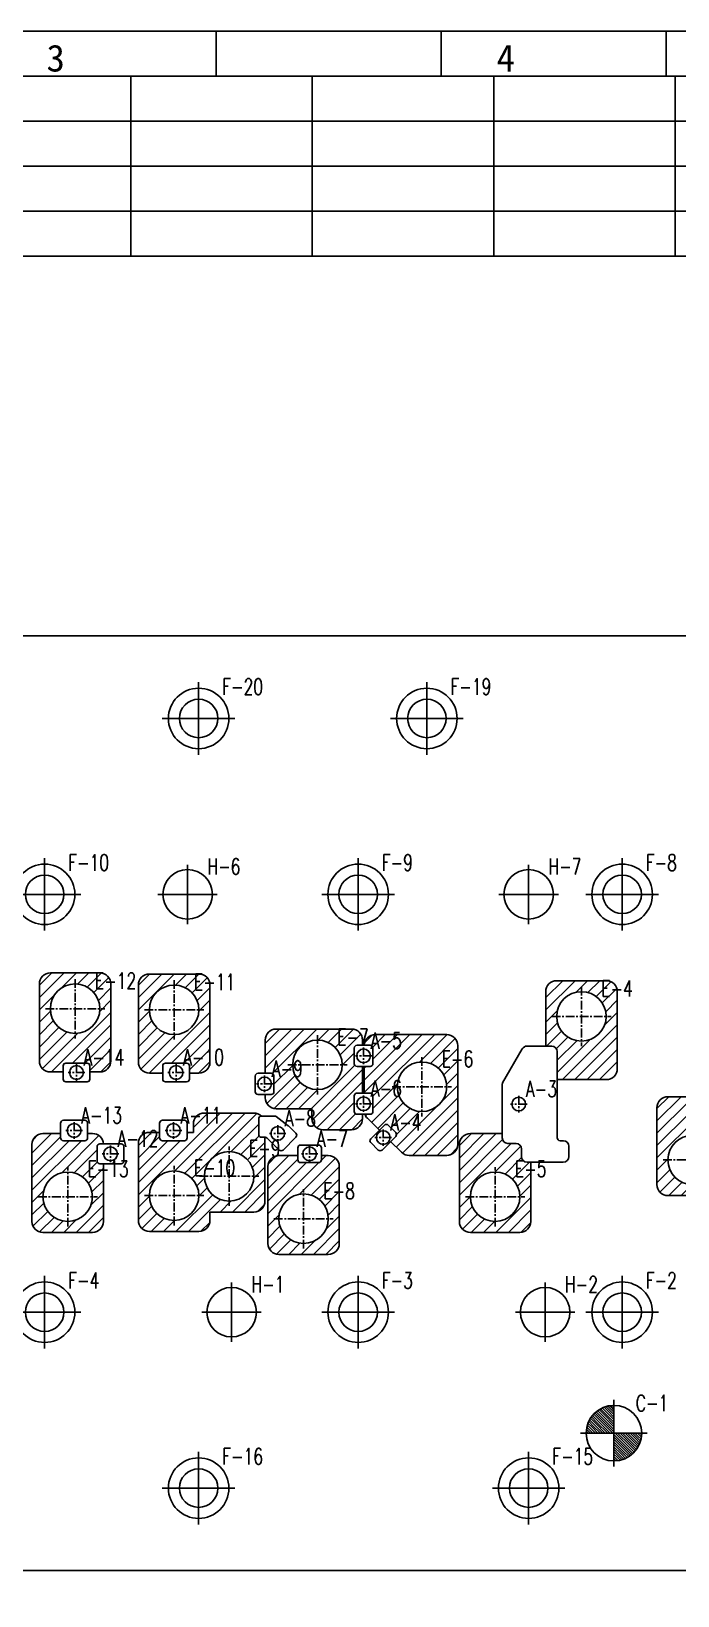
# Model space of a CAD drawing. Header units: millimetres. Extents: x -2852 to 5627, y -2271 to 1849.
# Drawn here: x 4550.4 to 4667.9, y 514.7 to 799.2 of the extents above; entities that cross this region are included whole.
import ezdxf
from ezdxf.enums import TextEntityAlignment as Align

# ---------------------------------------------------------------- set-up
doc = ezdxf.new("R2010")
doc.units = ezdxf.units.MM
doc.header["$PDSIZE"] = 3
doc.linetypes.add('CENTER', pattern=[50.8, 31.75, -6.35, 6.35, -6.35])
doc.linetypes.add('CENTER2', pattern=[1.125, 0.75, -0.125, 0.125, -0.125])
for name, color, linetype in [('1', 7, 'Continuous'), ('41', 1, 'Continuous'), ('51', 1, 'CENTER2'), ('S02', 17, 'Continuous')]:
    doc.layers.add(name, color=color, linetype=linetype)
doc.styles.add('jet01', font='simplex.shx', dxfattribs={"width": 0.7, "bigfont": 'hztxt.shx'})
doc.styles.add('jet02', font='simplex.shx', dxfattribs={"width": 0.7})
doc.styles.get("Standard").update_dxf_attribs({"font": '仿宋_GB2312_0.ttf', "width": 0.7})
doc.styles.add('tk 2', font='仿宋_GB2312_0.ttf', dxfattribs={"width": 0.65})
doc.dimstyles.new('jet02', dxfattribs={"dimtxt": 3.5, "dimasz": 2.1, "dimexe": 1, "dimexo": 0, "dimgap": 0.5, "dimtad": 0, "dimtoh": 1, "dimdec": 3, "dimzin": 9, "dimdsep": 46, "dimtxsty": 'jet02', "dimcen": 0, "dimclrt": 256, "dimazin": 2, "dimtfac": 1, "dimtdec": 3, "dimtofl": 0, "dimtmove": 0, "dimatfit": 1, "dimfxl": 0, "dimarcsym": 0})
pattern_1 = [(45, (-3664.3882, 2826.5517), (-1.12253202, 1.12253202), [])]

# ---------------------------------------------------------------- blocks, each defined once
blk = doc.blocks.new('A3-N')
at = {"layer": '1', "color": 1}
for p, q in [((0, 296.73), (420, 296.73)), ((158.18, 291.27), (158.18, 296.73)), ((185.45, 291.27), (185.45, 296.73)), ((212.73, 291.27), (212.73, 296.73))]:
    blk.add_line(p, q, dxfattribs=at)
at = {"layer": '1'}
blk.add_lwpolyline([(221.45, 5.45), (414.55, 5.45), (414.55, 291.27), (5.45, 291.27), (5.45, 5.45), (414.55, 5.45)], dxfattribs=at)
at = {"layer": '41'}
for p, q in [((147.82, 291.27), (147.82, 269.45)), ((169.82, 291.27), (169.82, 269.45)), ((191.82, 291.27), (191.82, 269.45)), ((213.82, 291.27), (213.82, 269.45)), ((367.82, 285.82), (5.45, 285.82)), ((367.82, 280.36), (5.45, 280.36)), ((367.82, 274.91), (5.45, 274.91)), ((414.55, 269.45), (5.45, 269.45))]:
    blk.add_line(p, q, dxfattribs=at)
at = {"layer": '1', "color": 1}
for s, p in [('3', (138.73, 295.11)), ('4', (193.27, 295.11))]:
    blk.add_text(s, height=3.27, dxfattribs=at).set_placement(p, align=Align.TOP_CENTER)
at = {"layer": '1', "style": 'tk 2', "width": 0.7}
for tag, p in [('PATR-NO1', (309.84, 32.96)), ('TITLE', (365.74, 30.9)), ('PATR-NO2', (309.84, 27.81)), ('DWG-NO:', (366.54, 18.14))]:
    blk.add_attdef(tag, p, '', height=3.27, dxfattribs=at)
at = {"layer": '1', "color": 1, "style": 'tk 2', "width": 0.7}
for tag, p in [('DRAW', (314.55, 7.27)), ('DATE', (334.72, 7.32))]:
    blk.add_attdef(tag, p, '', height=3.49, dxfattribs=at)
at = {"layer": '1', "style": 'tk 2', "width": 0.7}
for tag, p in [('SCALE', (376.55, 8.73)), ('SHEET', (386.6, 8.72)), ('REV', (397.38, 8.73))]:
    blk.add_attdef(tag, text='', height=2.18, dxfattribs=at).set_placement(p, align=Align.MIDDLE_LEFT)
blk = doc.blocks.new('S02-PIN10')
at = {"layer": 'S02', "color": 6, "linetype": 'CENTER'}
for p, q in [((0, 6.06), (0, -6.06)), ((6.06, 0), (-6.06, 0))]:
    blk.add_line(p, q, dxfattribs=at)
at = {"layer": 'S02', "linetype": 'Continuous'}
blk.add_circle((0, 0), 5.05, dxfattribs=at)
blk = doc.blocks.new('S02-CLAMP1')
at = {"layer": 'S02', "color": 6, "linetype": 'CENTER', "ltscale": 0.05}
for p, q in [((0, 5.4), (0, -5.4)), ((5.4, 0), (-5.4, 0))]:
    blk.add_line(p, q, dxfattribs=at)
at = {"layer": 'S02', "linetype": 'Continuous', "ltscale": 0.05}
blk.add_circle((0, 0), 4.5, dxfattribs=at)
blk = doc.blocks.new('S02-DISK30')
at = {"layer": 'S02', "color": 6, "linetype": 'CENTER'}
for p, q in [((0, 5.4), (0, -5.4)), ((5.4, 0), (-5.4, 0))]:
    blk.add_line(p, q, dxfattribs=at)
at = {"layer": 'S02', "linetype": 'Continuous'}
blk.add_circle((0, 0), 4.5, dxfattribs=at)
blk = doc.blocks.new('S02-M6')
at = {"layer": 'S02', "color": 6, "linetype": 'CENTER'}
for p, q in [((0, 6.6), (0, -6.6)), ((6.6, 0), (-6.6, 0))]:
    blk.add_line(p, q, dxfattribs=at)
at = {"layer": 'S02', "linetype": 'Continuous'}
for radius in [5.5, 3.5]:
    blk.add_circle((0, 0), radius, dxfattribs=at)
blk = doc.blocks.new('WCS')
at = {"layer": '1', "color": 6, "linetype": 'CENTER', "ltscale": 0.05}
for p, q in [((1.5, 0), (-1.5, 0)), ((0, 1.5), (0, -1.5))]:
    blk.add_line(p, q, dxfattribs=at)
at = {"layer": '1', "linetype": 'Continuous', "ltscale": 0.05}
blk.add_circle((0, 0), 1.25, dxfattribs=at)
blk = doc.blocks.new('*D4705')
at = {"layer": '41', "ltscale": 0.05}
blk.add_line((1936.95, 3918.26), (1936.95, 3934.64), dxfattribs=at)
at = {"layer": 'Defpoints', "color": 0, "ltscale": 0.05}
for p in [(1936.95, 3934.64), (1633.95, 3920.26), (1936.95, 3918.26)]:
    blk.add_point(p, dxfattribs=at)
at = {"layer": '41', "ltscale": 0.05, "insert": (1936.95, 3941.12), "char_height": 4.2, "attachment_point": 5, "rotation": 90, "style": 'jet02'}
blk.add_mtext('303.0', dxfattribs=at)

msp = doc.modelspace()

# ---------------------------------------------------------------- hatches: boundary and pattern name
at = {"layer": '41', "ltscale": 0.05}
h = msp.add_hatch(dxfattribs=at)
h.set_pattern_fill('ANSI31', color=256, scale=0.5, style=0)
h.set_pattern_definition(pattern_1)
h.paths.add_polyline_path([(4461.809, 611.37, -0.32127527), (4460.754, 612.8425, -0.32127527), (4461.809, 614.3149), (4461.809, 617.3425, 0.41421356), (4459.809, 619.3425), (4445.809, 619.3425, 0.41421356), (4443.809, 617.3425), (4443.809, 608.3425, 0.41421356), (4445.809, 606.3425), (4459.809, 606.3425, 0.41421356), (4461.809, 608.3425)])
h.paths.add_polyline_path([(4454.809, 612.8425, -1), (4445.809, 612.8425, -1)], flags=16)
h.paths.add_polyline_path([(4488.759, 616.7425, 0.41421356), (4486.759, 618.7425), (4477.759, 618.7425, 0.41421356), (4475.759, 616.7425), (4475.759, 602.9425), (4476.209, 602.9425, -0.41421356), (4477.009, 602.1425), (4477.009, 600.8884, 0.09639612), (4477.759, 600.7425), (4486.759, 600.7425, 0.41421356), (4488.759, 602.7425)])
h.paths.add_polyline_path([(4477.759, 612.2425, -1), (4486.759, 612.2425, -1)], flags=16)
h.paths.add_polyline_path([(4451.809, 591.0425), (4451.809, 592.0425), (4451.309, 592.0425, -0.41421356), (4450.509, 592.8425), (4450.509, 597.8425, -0.41421356), (4451.309, 598.6425), (4451.809, 598.6425), (4451.809, 600.0425, 0.41421356), (4449.809, 602.0425), (4435.809, 602.0425, 0.41421356), (4433.809, 600.0425), (4433.809, 591.0425, 0.41421356), (4435.809, 589.0425), (4449.809, 589.0425, 0.41421356)])
h.paths.add_polyline_path([(4435.809, 595.5425, -1), (4444.809, 595.5425, -1)], flags=16)
h.paths.add_polyline_path([(4476.959, 591.3425, 0.41421356), (4474.959, 593.3425), (4465.959, 593.3425, 0.1927059), (4464.579, 592.7901), (4464.579, 591.5425, -0.34920154), (4463.959, 590.763), (4463.959, 577.3425, 0.41421356), (4465.959, 575.3425), (4474.959, 575.3425, 0.41421356), (4476.959, 577.3425)])
h.paths.add_polyline_path([(4474.959, 581.8425, -1), (4465.959, 581.8425, -1)], flags=16)
h.paths.add_polyline_path([(4512.589, 597.2125, 0.41421356), (4510.589, 599.2125), (4509.589, 599.2125), (4509.589, 597.7125, -0.41421356), (4509.089, 597.2125), (4503.089, 597.2125, -0.41421356), (4502.589, 597.7125), (4502.589, 599.2125), (4501.589, 599.2125, 0.41421356), (4499.589, 597.2125), (4499.589, 583.2125, 0.41421356), (4501.589, 581.2125), (4510.589, 581.2125, 0.41421356), (4512.589, 583.2125)])
h.paths.add_polyline_path([(4510.589, 587.7125, -1), (4501.589, 587.7125, -1)], flags=16)
h.paths.add_polyline_path([(4527.859, 628.4425, 0.41421356), (4525.859, 630.4425), (4516.859, 630.4425, 0.41421356), (4514.859, 628.4425), (4514.859, 614.4425, 0.41421356), (4516.859, 612.4425), (4519.309, 612.4425), (4519.309, 613.1425, -0.41421356), (4519.809, 613.6425), (4523.359, 613.6425, -0.41421356), (4523.859, 613.1425), (4523.859, 612.4425), (4525.859, 612.4425, 0.41421356), (4527.859, 614.4425)])
h.paths.add_polyline_path([(4516.859, 623.9425, -1), (4525.859, 623.9425, -1)], flags=16)
h.paths.add_polyline_path([(4527.859, 601.2425, 0.41421356), (4525.859, 603.2425), (4523.859, 603.2425), (4523.859, 602.3425, -0.41421356), (4523.359, 601.8425), (4519.809, 601.8425, -0.41421356), (4519.309, 602.3425), (4519.309, 603.2425), (4516.859, 603.2425, 0.08294235), (4516.209, 603.1339), (4516.209, 591.7425), (4516.859, 591.7425, -1), (4525.859, 591.7425, -1), (4516.859, 591.7425), (4516.209, 591.7425), (4516.209, 585.351, 0.08294235), (4516.859, 585.2425), (4525.859, 585.2425, 0.41421356), (4527.859, 587.2425)])
h.paths.add_polyline_path([(4545.859, 600.7425, 0.41421356), (4543.859, 602.7425), (4541.909, 602.7425), (4541.909, 602.3425, -0.41421356), (4541.409, 601.8425), (4537.709, 601.8425, -0.41421356), (4537.209, 602.3425), (4537.209, 602.7425), (4534.859, 602.7425, 0.41421356), (4532.859, 600.7425), (4532.859, 586.7425, 0.41421356), (4534.859, 584.7425), (4543.859, 584.7425, 0.41421356), (4545.859, 586.7425)])
h.paths.add_polyline_path([(4543.859, 591.2425, -1), (4534.859, 591.2425, -1)], flags=16)
h.paths.add_polyline_path([(4545.859, 628.4425, 0.41421356), (4543.859, 630.4425), (4534.859, 630.4425, 0.41421356), (4532.859, 628.4425), (4532.859, 614.4425, 0.41421356), (4534.859, 612.4425), (4537.209, 612.4425), (4537.209, 613.1425, -0.41421356), (4537.709, 613.6425), (4541.409, 613.6425, -0.41421356), (4541.909, 613.1425), (4541.909, 612.4425), (4543.859, 612.4425, 0.41421356), (4545.859, 614.4425)])
h.paths.add_polyline_path([(4534.859, 623.9425, -1), (4543.859, 623.9425, -1)], flags=16)
h.paths.add_polyline_path([(4564.859, 625.9425, 0.41421356), (4562.859, 627.9425), (4553.859, 627.9425, 0.41421356), (4551.859, 625.9425), (4551.859, 611.9425, 0.41421356), (4553.859, 609.9425), (4556.1781, 609.9425), (4556.1781, 611.0425, -0.41421356), (4556.6781, 611.5425), (4560.5281, 611.5425, -0.41421356), (4561.0281, 611.0425), (4561.0281, 609.9425), (4562.859, 609.9425, 0.41421356), (4564.859, 611.9425)])
h.paths.add_polyline_path([(4553.859, 621.4425, -1), (4562.859, 621.4425, -1)], flags=16)
h.paths.add_polyline_path([(4562.337, 596.3425, -0.41421356), (4562.837, 596.8425), (4563.5065, 596.8425, 0.39963753), (4561.509, 598.7425), (4560.6281, 598.7425), (4560.6281, 597.9425, -0.41421356), (4560.1281, 597.4425), (4556.2281, 597.4425, -0.41421356), (4555.7281, 597.9425), (4555.7281, 598.7425), (4552.509, 598.7425, 0.41421356), (4550.509, 596.7425), (4550.509, 582.7425, 0.41421356), (4552.509, 580.7425), (4561.509, 580.7425, 0.41421356), (4563.509, 582.7425), (4563.509, 593.2425), (4562.837, 593.2425, -0.41421356), (4562.337, 593.7425)])
h.paths.add_polyline_path([(4561.509, 587.2425, -1), (4552.509, 587.2425, -1)], flags=16)
h.paths.add_polyline_path([(4582.859, 625.7425, 0.41421356), (4580.859, 627.7425), (4571.859, 627.7425, 0.41421356), (4569.859, 625.7425), (4569.859, 611.7425, 0.41421356), (4571.859, 609.7425), (4574.2781, 609.7425), (4574.2781, 611.0425, -0.41421356), (4574.7781, 611.5425), (4578.6281, 611.5425, -0.41421356), (4579.1281, 611.0425), (4579.1281, 609.7425), (4580.859, 609.7425, 0.41421356), (4582.859, 611.7425)])
h.paths.add_polyline_path([(4571.859, 621.2425, -1), (4580.859, 621.2425, -1)], flags=16)
h.paths.add_polyline_path([(4606.3879, 592.7425, 0.41421356), (4604.3879, 594.7425), (4603.137, 594.7425), (4603.137, 593.9425, -0.41421356), (4602.637, 593.4425), (4599.337, 593.4425, -0.41421356), (4598.837, 593.9425), (4598.837, 594.7425), (4595.3879, 594.7425, 0.41421356), (4593.3879, 592.7425), (4593.3879, 578.7425, 0.41421356), (4595.3879, 576.7425), (4604.3879, 576.7425, 0.41421356), (4606.3879, 578.7425)])
h.paths.add_polyline_path([(4604.3879, 583.2425, -1), (4595.3879, 583.2425, -1)], flags=16)
h.paths.add_polyline_path([(4639.509, 594.5425), (4639.509, 595.9425, 0.41421356), (4638.509, 596.9425), (4637.009, 596.9425, -0.41421356), (4636.009, 597.9425), (4636.009, 598.7425), (4630.209, 598.7425, 0.41421356), (4628.209, 596.7425), (4628.209, 582.7425, 0.41421356), (4630.209, 580.7425), (4639.209, 580.7425, 0.41421356), (4641.209, 582.7425), (4641.209, 593.5425), (4640.509, 593.5425, -0.41421356)])
h.paths.add_polyline_path([(4639.209, 587.2425, -1), (4630.209, 587.2425, -1)], flags=16)
h.paths.add_polyline_path([(4656.909, 624.5425, 0.41421356), (4654.909, 626.5425), (4645.909, 626.5425, 0.41421356), (4643.909, 624.5425), (4643.909, 614.6425), (4645.009, 614.6425, -0.41421356), (4646.009, 613.6425), (4646.009, 608.5425), (4654.909, 608.5425, 0.41421356), (4656.909, 610.5425)])
h.paths.add_polyline_path([(4645.909, 620.0425, -1), (4654.909, 620.0425, -1)], flags=16)
h.paths.add_polyline_path([(4677.134, 603.4425, 0.41421356), (4675.134, 605.4425), (4673.859, 605.4425), (4673.859, 603.4749, -0.60739295), (4672.959, 601.7425), (4671.309, 601.7425, -0.41421356), (4669.809, 603.2425), (4669.809, 605.4425), (4666.134, 605.4425, 0.41421356), (4664.134, 603.4425), (4664.134, 589.4425, 0.41421356), (4666.134, 587.4425), (4675.134, 587.4425, 0.41421356), (4677.134, 589.4425)])
h.paths.add_polyline_path([(4675.134, 593.9425, -1), (4666.134, 593.9425, -1)], flags=16)
h.paths.add_polyline_path([(4702.809, 601.1425, 0.41421356), (4700.809, 603.1425), (4686.809, 603.1425, 0.41421356), (4684.809, 601.1425), (4684.809, 598.1554), (4685.3233, 597.7952, -0.41421356), (4685.618, 596.124), (4684.809, 594.9686), (4684.809, 592.1425, 0.41421356), (4686.809, 590.1425), (4700.809, 590.1425, 0.41421356), (4702.809, 592.1425)])
h.paths.add_polyline_path([(4691.809, 596.6425, -1), (4700.809, 596.6425, -1)], flags=16)
h.paths.add_polyline_path([(4696.509, 619.8825, 0.41421356), (4694.509, 621.8825), (4680.509, 621.8825, 0.41421356), (4678.509, 619.8825), (4678.509, 617.7425), (4681.109, 617.7425, -0.41421356), (4682.209, 616.6425), (4682.209, 614.1225, -0.41421356), (4681.109, 613.0225), (4678.509, 613.0225), (4678.509, 610.8825, 0.41421356), (4680.509, 608.8825), (4694.509, 608.8825, 0.41421356), (4696.509, 610.8825)])
h.paths.add_polyline_path([(4694.509, 615.3825, -1), (4685.509, 615.3825, -1)], flags=16)
h.paths.add_polyline_path([(4453.1718, 615.7052), (4462.3838, 615.7052), (4462.3838, 620.1152), (4453.1718, 620.1152)], flags=9)
h.paths.add_polyline_path([(4475.3737, 597.4071), (4484.8797, 597.4071), (4484.8797, 601.8171), (4475.3737, 601.8171)], flags=9)
h.paths.add_polyline_path([(4485.1218, 615.1052), (4493.8438, 615.1052), (4493.8438, 619.5152), (4485.1218, 619.5152)], flags=9)
h.paths.add_polyline_path([(4443.1718, 598.4052), (4451.5018, 598.4052), (4451.5018, 602.8152), (4443.1718, 602.8152)], flags=9)
h.paths.add_polyline_path([(4473.3218, 584.7052), (4482.5338, 584.7052), (4482.5338, 589.1152), (4473.3218, 589.1152)], flags=9)
h.paths.add_polyline_path([(4508.9518, 590.5752), (4517.7718, 590.5752), (4517.7718, 594.9852), (4508.9518, 594.9852)], flags=9)
h.paths.add_polyline_path([(4522.1487, 612.7071), (4531.6547, 612.7071), (4531.6547, 617.1171), (4522.1487, 617.1171)], flags=9)
h.paths.add_polyline_path([(4524.2218, 626.8052), (4532.9438, 626.8052), (4532.9438, 631.2152), (4524.2218, 631.2152)], flags=9)
h.paths.add_polyline_path([(4524.2218, 594.6052), (4533.0418, 594.6052), (4533.0418, 599.0152), (4524.2218, 599.0152)], flags=9)
h.paths.add_polyline_path([(4542.2218, 594.1052), (4551.1398, 594.1052), (4551.1398, 598.5152), (4542.2218, 598.5152)], flags=9)
h.paths.add_polyline_path([(4540.1237, 612.7071), (4549.2377, 612.7071), (4549.2377, 617.1171), (4540.1237, 617.1171)], flags=9)
h.paths.add_polyline_path([(4542.2218, 626.8052), (4551.0418, 626.8052), (4551.0418, 631.2152), (4542.2218, 631.2152)], flags=9)
h.paths.add_polyline_path([(4559.1677, 610.4071), (4568.3797, 610.4071), (4568.3797, 614.8171), (4559.1677, 614.8171)], flags=9)
h.paths.add_polyline_path([(4561.2218, 624.3052), (4570.0418, 624.3052), (4570.0418, 628.7152), (4561.2218, 628.7152)], flags=9)
h.paths.add_polyline_path([(4559.8718, 590.1052), (4568.6918, 590.1052), (4568.6918, 594.5152), (4559.8718, 594.5152)], flags=9)
h.paths.add_polyline_path([(4577.2677, 610.4071), (4586.3817, 610.4071), (4586.3817, 614.8171), (4577.2677, 614.8171)], flags=9)
h.paths.add_polyline_path([(4579.2218, 624.1052), (4587.1598, 624.1052), (4587.1598, 628.5152), (4579.2218, 628.5152)], flags=9)
h.paths.add_polyline_path([(4589.2218, 593.8302), (4596.3758, 593.8302), (4596.3758, 598.2402), (4589.2218, 598.2402)], flags=9)
h.paths.add_polyline_path([(4602.7507, 586.1052), (4610.0027, 586.1052), (4610.0027, 590.5152), (4602.7507, 590.5152)], flags=9)
h.paths.add_polyline_path([(4637.5718, 590.1052), (4644.8238, 590.1052), (4644.8238, 594.5152), (4637.5718, 594.5152)], flags=9)
h.paths.add_polyline_path([(4653.2718, 622.9052), (4660.6218, 622.9052), (4660.6218, 627.3152), (4653.2718, 627.3152)], flags=9)
h.paths.add_polyline_path([(4673.4968, 596.8052), (4680.7488, 596.8052), (4680.7488, 601.2152), (4673.4968, 601.2152)], flags=9)
h.paths.add_polyline_path([(4684.276, 597.0166), (4690.94, 597.0166), (4690.94, 601.4266), (4684.276, 601.4266)], flags=9)
h.paths.add_polyline_path([(4699.1718, 599.5052), (4705.5418, 599.5052), (4705.5418, 603.9152), (4699.1718, 603.9152)], flags=9)
h.paths.add_polyline_path([(4673.3737, 611.3071), (4680.9197, 611.3071), (4680.9197, 615.7171), (4673.3737, 615.7171)], flags=9)
h.paths.add_polyline_path([(4692.8718, 618.2452), (4700.1238, 618.2452), (4700.1238, 622.6552), (4692.8718, 622.6552)], flags=9)
h = msp.add_hatch(dxfattribs=at)
h.set_pattern_fill('ANSI31', color=256, scale=0.5, style=0)
h.set_pattern_definition(pattern_1)
h.paths.add_polyline_path([(4592.859, 598.0645), (4592.2281, 598.0645, -0.41421356), (4591.7281, 598.5645), (4591.7281, 601.4175, -0.41421356), (4592.2281, 601.9175), (4592.2365, 601.9175, 0.19225812), (4590.859, 602.4675), (4581.859, 602.4675, 0.41421356), (4579.859, 600.4675), (4579.859, 598.9425), (4578.7281, 598.9425), (4578.7281, 597.9425, -0.41421356), (4578.2281, 597.4425), (4574.2281, 597.4425, -0.41421356), (4573.7281, 597.9425), (4573.7281, 598.9425), (4571.859, 598.9425, 0.41421356), (4569.859, 596.9425), (4569.859, 582.9425, 0.41421356), (4571.859, 580.9425), (4580.859, 580.9425, 0.41421356), (4582.859, 582.9425), (4582.859, 584.4675), (4590.859, 584.4675, 0.41421356), (4592.859, 586.4675)])
h.paths.add_polyline_path([(4580.859, 587.4425, -1), (4571.859, 587.4425, -1)], flags=16)
h.paths.add_polyline_path([(4581.859, 590.9675, -1), (4590.859, 590.9675, -1)], flags=16)
h.paths.add_polyline_path([(4610.609, 610.9395), (4609.609, 610.9395, -0.41421356), (4609.109, 611.4395), (4609.109, 614.2925, -0.41421356), (4609.609, 614.7925), (4610.609, 614.7925), (4610.609, 615.7425, 0.41421356), (4608.609, 617.7425), (4594.909, 617.7425, 0.41421356), (4592.909, 615.7425), (4592.909, 609.6925), (4594.009, 609.6925, -0.41421356), (4594.509, 609.1925), (4594.509, 606.3395, -0.41421356), (4594.009, 605.8395), (4592.909, 605.8395), (4592.909, 605.2425, 0.41421356), (4594.909, 603.2425), (4601.409, 603.2425), (4601.409, 601.4425, 0.41421356), (4603.409, 599.4425), (4608.609, 599.4425, 0.41421356), (4610.609, 601.4425), (4610.609, 602.2395), (4609.609, 602.2395, -0.41421356), (4609.109, 602.7395), (4609.109, 605.5925, -0.41421356), (4609.609, 606.0925), (4610.609, 606.0925)])
h.paths.add_polyline_path([(4597.909, 611.2425, -1), (4606.909, 611.2425, -1)], flags=16)
h.paths.add_polyline_path([(4627.909, 614.7425, 0.41421356), (4625.909, 616.7425), (4612.909, 616.7425, 0.40690929), (4610.9096, 614.7925), (4612.009, 614.7925, -0.41421356), (4612.509, 614.2925), (4612.509, 611.4395, -0.41421356), (4612.009, 610.9395), (4610.909, 610.9395), (4610.909, 606.0925), (4612.009, 606.0925, -0.41421356), (4612.509, 605.5925), (4612.509, 602.7395, -0.41421356), (4612.009, 602.2395), (4611.0314, 602.2395, 0.10887932), (4611.4948, 601.514), (4613.6653, 599.3435), (4614.5846, 600.2627, -0.41421356), (4615.2917, 600.2627), (4616.6352, 598.9192, -0.41421356), (4616.6352, 598.2121), (4615.7159, 597.2929), (4617.6806, 595.3283, 0.19891237), (4619.0948, 594.7425), (4625.909, 594.7425, 0.41421356), (4627.909, 596.7425)])
h.paths.add_polyline_path([(4616.909, 607.2425, -1), (4625.909, 607.2425, -1)], flags=16)
h.paths.add_polyline_path([(4565.3516, 595.6071), (4574.4656, 595.6071), (4574.4656, 600.0171), (4565.3516, 600.0171)], flags=9)
h.paths.add_polyline_path([(4576.7927, 599.8571), (4585.0247, 599.8571), (4585.0247, 604.2671), (4576.7927, 604.2671)], flags=9)
h.paths.add_polyline_path([(4579.2218, 590.3052), (4588.0418, 590.3052), (4588.0418, 594.7152), (4579.2218, 594.7152)], flags=24)
h.paths.add_polyline_path([(4589.2218, 593.8302), (4596.3758, 593.8302), (4596.3758, 598.2402), (4589.2218, 598.2402)], flags=9)
h.paths.add_polyline_path([(4593.3737, 608.3306), (4600.8217, 608.3306), (4600.8217, 612.7406), (4593.3737, 612.7406)], flags=25)
h.paths.add_polyline_path([(4595.7488, 599.3188), (4603.2948, 599.3188), (4603.2948, 603.7288), (4595.7488, 603.7288)], flags=9)
h.paths.add_polyline_path([(4605.2718, 614.1052), (4612.5238, 614.1052), (4612.5238, 618.5152), (4605.2718, 618.5152)], flags=9)
h.paths.add_polyline_path([(4611.3737, 604.7306), (4618.8217, 604.7306), (4618.8217, 609.1406), (4611.3737, 609.1406)], flags=25)
h.paths.add_polyline_path([(4611.3737, 613.4306), (4618.9197, 613.4306), (4618.9197, 617.8406), (4611.3737, 617.8406)], flags=9)
h.paths.add_polyline_path([(4614.9371, 598.5647), (4622.5811, 598.5647), (4622.5811, 602.9747), (4614.9371, 602.9747)], flags=25)
h.paths.add_polyline_path([(4624.2718, 610.1052), (4631.4258, 610.1052), (4631.4258, 614.5152), (4624.2718, 614.5152)], flags=9)
at = {"layer": 'S02', "ltscale": 0.05}
h = msp.add_hatch(dxfattribs=at)
h.set_pattern_fill('ANSI31', color=3, scale=0.1, style=0)
h.set_pattern_definition([(135, (5303.64225, -187.275), (0.2245064, 0.2245064), [])])
edge = h.paths.add_edge_path()
edge.add_line((4656.309, 544.2425), (4651.259, 544.2425))
edge.add_ellipse((4656.309, 544.2425), major_axis=(3.5709, 3.5709), ratio=1, start_angle=45, end_angle=135, ccw=False)
edge.add_line((4656.309, 549.2925), (4656.309, 544.2425))
edge = h.paths.add_edge_path()
edge.add_line((4656.309, 539.1925), (4656.309, 544.2425))
edge.add_line((4656.309, 544.2425), (4661.359, 544.2425))
edge.add_ellipse((4656.309, 544.2425), major_axis=(3.5709, 3.5709), ratio=1, start_angle=225, end_angle=315, ccw=False)

# ---------------------------------------------------------------- linework, layer by layer
msp.add_lwpolyline([(4734.809, 519.2425), (4736.809, 521.2425), (4736.809, 687.2425), (4734.809, 689.2425), (4435.809, 689.2425), (4433.809, 687.2425), (4433.809, 521.2425), (4435.809, 519.2425)], close=True, dxfattribs=at)
at = {"layer": 'S02'}
for points in [[(4556.1781, 609.9425), (4553.859, 609.9425, -0.41421356), (4551.859, 611.9425), (4551.859, 625.9425, -0.41421356), (4553.859, 627.9425), (4562.859, 627.9425, -0.41421356), (4564.859, 625.9425), (4564.859, 611.9425, -0.41421356), (4562.859, 609.9425), (4561.0281, 609.9425)], [(4574.2781, 609.7425), (4571.859, 609.7425, -0.41421356), (4569.859, 611.7425), (4569.859, 625.7425, -0.41421356), (4571.859, 627.7425), (4580.859, 627.7425, -0.41421356), (4582.859, 625.7425), (4582.859, 611.7425, -0.41421356), (4580.859, 609.7425), (4579.1281, 609.7425)], [(4643.909, 614.6425), (4643.909, 624.5425, -0.41421356), (4645.909, 626.5425), (4654.909, 626.5425, -0.41421356), (4656.909, 624.5425), (4656.909, 610.5425, -0.41421356), (4654.909, 608.5425), (4646.009, 608.5425)], [(4610.609, 614.7925), (4610.609, 615.7425, 0.41421356), (4608.609, 617.7425), (4594.909, 617.7425, 0.41421356), (4592.909, 615.7425), (4592.909, 609.6925)], [(4615.7159, 597.2929), (4617.6806, 595.3283, 0.19891237), (4619.0948, 594.7425), (4625.909, 594.7425, 0.41421356), (4627.909, 596.7425), (4627.909, 614.7425, 0.41421356), (4625.909, 616.7425), (4612.909, 616.7425, 0.40690929), (4610.9096, 614.7925)], [(4592.909, 605.8395), (4592.909, 605.2425, 0.41421356), (4594.909, 603.2425), (4601.409, 603.2425), (4601.409, 601.4425, 0.41421356), (4603.409, 599.4425), (4608.609, 599.4425, 0.41421356), (4610.609, 601.4425), (4610.609, 602.2395)], [(4669.809, 605.4425), (4666.134, 605.4425, 0.41421356), (4664.134, 603.4425), (4664.134, 589.4425, 0.41421356), (4666.134, 587.4425), (4675.134, 587.4425, 0.41421356), (4677.134, 589.4425), (4677.134, 603.4425, 0.41421356), (4675.134, 605.4425), (4673.859, 605.4425)], [(4592.2365, 601.9175, 0.19225812), (4590.859, 602.4675), (4581.859, 602.4675, 0.41421356), (4579.859, 600.4675), (4579.859, 598.9425)], [(4611.0314, 602.2395, 0.10887932), (4611.4948, 601.514), (4613.6653, 599.3435)], [(4555.7281, 598.7425), (4552.509, 598.7425, 0.41421356), (4550.509, 596.7425), (4550.509, 582.7425, 0.41421356), (4552.509, 580.7425), (4561.509, 580.7425, 0.41421356), (4563.509, 582.7425), (4563.509, 593.2425)], [(4563.5065, 596.8425, 0.39963753), (4561.509, 598.7425), (4560.6281, 598.7425)], [(4573.7281, 598.9425), (4571.859, 598.9425, 0.41421356), (4569.859, 596.9425), (4569.859, 582.9425, 0.41421356), (4571.859, 580.9425), (4580.859, 580.9425, 0.41421356), (4582.859, 582.9425), (4582.859, 584.4675)], [(4582.859, 584.4675), (4590.859, 584.4675, 0.41421356), (4592.859, 586.4675), (4592.859, 598.0645)], [(4636.009, 598.7425), (4630.209, 598.7425, 0.41421356), (4628.209, 596.7425), (4628.209, 582.7425, 0.41421356), (4630.209, 580.7425), (4639.209, 580.7425, 0.41421356), (4641.209, 582.7425), (4641.209, 593.5425)], [(4598.837, 594.7425), (4595.3879, 594.7425, 0.41421356), (4593.3879, 592.7425), (4593.3879, 578.7425, 0.41421356), (4595.3879, 576.7425), (4604.3879, 576.7425, 0.41421356), (4606.3879, 578.7425), (4606.3879, 592.7425, 0.41421356), (4604.3879, 594.7425), (4603.137, 594.7425)]]:
    msp.add_lwpolyline(points, format="xyb", dxfattribs=at)
at = {"layer": 'S02', "ltscale": 0.05}
for points in [[(4612.009, 610.9395), (4609.609, 610.9395, -0.41421356), (4609.109, 611.4395), (4609.109, 614.2925, -0.41421356), (4609.609, 614.7925), (4612.009, 614.7925, -0.41421356), (4612.509, 614.2925), (4612.509, 611.4395, -0.41421356)], [(4647.109, 593.5425), (4640.509, 593.5425, -0.41421356), (4639.509, 594.5425), (4639.509, 595.9425, 0.41421356), (4638.509, 596.9425), (4637.009, 596.9425, -0.41421356), (4636.009, 597.9425), (4636.009, 607.6896, -0.1316525), (4636.076, 607.9396), (4639.6572, 614.1425, -0.26794919), (4640.5232, 614.6425), (4645.009, 614.6425, -0.41421356), (4646.009, 613.6425), (4646.009, 597.9425, 0.41421356), (4646.509, 597.4425), (4647.109, 597.4425, -0.41421356), (4648.109, 596.4425), (4648.109, 594.5425, -0.41421356)], [(4560.5281, 608.1425), (4556.6781, 608.1425, -0.41421356), (4556.1781, 608.6425), (4556.1781, 611.0425, -0.41421356), (4556.6781, 611.5425), (4560.5281, 611.5425, -0.41421356), (4561.0281, 611.0425), (4561.0281, 608.6425, -0.41421356)], [(4578.6281, 608.1425), (4574.7781, 608.1425, -0.41421356), (4574.2781, 608.6425), (4574.2781, 611.0425, -0.41421356), (4574.7781, 611.5425), (4578.6281, 611.5425, -0.41421356), (4579.1281, 611.0425), (4579.1281, 608.6425, -0.41421356)], [(4594.009, 605.8395), (4591.609, 605.8395, -0.41421356), (4591.109, 606.3395), (4591.109, 609.1925, -0.41421356), (4591.609, 609.6925), (4594.009, 609.6925, -0.41421356), (4594.509, 609.1925), (4594.509, 606.3395, -0.41421356)], [(4612.009, 602.2395), (4609.609, 602.2395, -0.41421356), (4609.109, 602.7395), (4609.109, 605.5925, -0.41421356), (4609.609, 606.0925), (4612.009, 606.0925, -0.41421356), (4612.509, 605.5925), (4612.509, 602.7395, -0.41421356)], [(4556.2281, 601.1425), (4560.1281, 601.1425, -0.41421356), (4560.6281, 600.6425), (4560.6281, 597.9425, -0.41421356), (4560.1281, 597.4425), (4556.2281, 597.4425, -0.41421356), (4555.7281, 597.9425), (4555.7281, 600.6425, -0.41421356)], [(4574.2281, 601.1425), (4578.2281, 601.1425, -0.41421356), (4578.7281, 600.6425), (4578.7281, 597.9425, -0.41421356), (4578.2281, 597.4425), (4574.2281, 597.4425, -0.41421356), (4573.7281, 597.9425), (4573.7281, 600.6425, -0.41421356)], [(4594.9308, 601.8154), (4597.0994, 600.1657, -0.03378216), (4597.1503, 600.1213), (4598.4938, 598.7778, -0.41421356), (4598.4938, 598.0707), (4596.1603, 595.7372, -0.41421356), (4595.4532, 595.7372), (4593.2724, 597.918, 0.19891237), (4592.9189, 598.0645), (4592.2281, 598.0645, -0.41421356), (4591.7281, 598.5645), (4591.7281, 601.4175, -0.41421356), (4592.2281, 601.9175), (4594.6281, 601.9175, -0.16402799)], [(4616.6352, 598.9192), (4615.2917, 600.2627, 0.41421356), (4614.5846, 600.2627), (4612.1097, 597.7879, 0.41421356), (4612.1097, 597.0808), (4613.4532, 595.7372, 0.41421356), (4614.1603, 595.7372), (4616.6352, 598.2121, 0.41421356)], [(4562.337, 596.3425), (4562.337, 593.7425, 0.41421356), (4562.837, 593.2425), (4566.737, 593.2425, 0.41421356), (4567.237, 593.7425), (4567.237, 596.3425, 0.41421356), (4566.737, 596.8425), (4562.837, 596.8425, 0.41421356)], [(4598.837, 596.1425), (4598.837, 593.9425, 0.41421356), (4599.337, 593.4425), (4602.637, 593.4425, 0.41421356), (4603.137, 593.9425), (4603.137, 596.1425, 0.41421356), (4602.637, 596.6425), (4599.337, 596.6425, 0.41421356)]]:
    msp.add_lwpolyline(points, format="xyb", close=True, dxfattribs=at)
at = {"layer": 'S02'}
for points in [[(4610.609, 606.0925), (4610.609, 610.9395)], [(4610.909, 610.9395), (4610.909, 606.0925)], [(4579.859, 598.9425), (4578.7281, 598.9425)]]:
    msp.add_lwpolyline(points, dxfattribs=at)

# ---------------------------------------------------------------- block references
at = {"layer": '1', "ltscale": 0.05, "xscale": 1.5, "yscale": 1.5, "zscale": 1.5}
msp.add_blockref('A3-N', (4346.7373, 354.1358), dxfattribs=at)
at = {"layer": '51', "ltscale": 0.05}
for p in [(4610.809, 612.866), (4558.6031, 609.8425), (4576.7031, 609.8425), (4592.809, 607.766), (4610.809, 604.166), (4639.009, 604.0925), (4558.1781, 599.2925), (4576.2281, 599.2925), (4595.1841, 598.7541), (4614.3724, 598), (4564.787, 595.0425), (4600.987, 595.0425)]:
    msp.add_blockref('WCS', p, dxfattribs=at)
at = {"layer": 'S02', "extrusion": (0, 0, -1), "zscale": -1, "rotation": 180}
for name, p in [('S02-M6', (-4580.809, 674.2425)), ('S02-M6', (-4622.309, 674.2425)), ('S02-M6', (-4552.809, 642.2425)), ('S02-M6', (-4609.809, 642.2425)), ('S02-M6', (-4657.809, 642.2425)), ('S02-DISK30', (-4586.809, 566.2425)), ('S02-M6', (-4580.809, 534.2425)), ('S02-M6', (-4640.809, 534.2425))]:
    msp.add_blockref(name, p, dxfattribs=at)
at = {"layer": 'S02'}
for name, p in [('S02-DISK30', (4578.809, 642.2425)), ('S02-M6', (4552.809, 566.2425)), ('S02-M6', (4609.809, 566.2425)), ('S02-M6', (4657.809, 566.2425))]:
    msp.add_blockref(name, p, dxfattribs=at)
at = {"layer": 'S02', "extrusion": (0, 0, -1), "zscale": -1}
for name, p in [('S02-DISK30', (-4640.809, 642.2425)), ('S02-CLAMP1', (-4558.359, 621.4425)), ('S02-CLAMP1', (-4576.359, 621.2425)), ('S02-CLAMP1', (-4650.409, 620.0425)), ('S02-CLAMP1', (-4602.409, 611.2425)), ('S02-CLAMP1', (-4621.409, 607.2425)), ('S02-PIN10', (-4656.309, 544.2425))]:
    msp.add_blockref(name, p, dxfattribs=at)
at = {"layer": 'S02', "rotation": 180}
for name, p in [('S02-CLAMP1', (4670.634, 593.9425)), ('S02-CLAMP1', (4586.359, 590.9675)), ('S02-CLAMP1', (4557.009, 587.2425)), ('S02-CLAMP1', (4576.359, 587.4425)), ('S02-CLAMP1', (4634.709, 587.2425)), ('S02-CLAMP1', (4599.8879, 583.2425)), ('S02-DISK30', (4643.809, 566.2425))]:
    msp.add_blockref(name, p, dxfattribs=at)

# ---------------------------------------------------------------- texts
at = {"layer": '41', "ltscale": 0.05, "style": 'jet01', "width": 0.7}
for s, p in [('F-20', (4585.1139, 678.5473)), ('F-19', (4626.6139, 678.5473)), ('F-10', (4557.1139, 646.5473)), ('H-6', (4582.4068, 645.8402)), ('F-9', (4614.1139, 646.5473)), ('H-7', (4644.4068, 645.8402)), ('F-8', (4662.1139, 646.5473)), ('E-12', (4561.9568, 625.0402)), ('E-11', (4579.9568, 624.8402)), ('E-4', (4654.0068, 623.6402)), ('E-7', (4606.0068, 614.8402)), ('A-5', (4612.1087, 614.1656)), ('A-14', (4559.9027, 611.1421)), ('A-10', (4578.0027, 611.1421)), ('A-9', (4594.1087, 609.0656)), ('E-6', (4625.0068, 610.8402)), ('A-6', (4612.1087, 605.4656)), ('A-3', (4640.3087, 605.3921)), ('A-13', (4559.4777, 600.5921)), ('A-11', (4577.5277, 600.5921)), ('A-8', (4596.4838, 600.0538)), ('A-4', (4615.6721, 599.2997)), ('A-12', (4566.0866, 596.3421)), ('A-7', (4602.2866, 596.3421)), ('E-9', (4589.9568, 594.5652)), ('E-13', (4560.6068, 590.8402)), ('E-10', (4579.9568, 591.0402)), ('E-5', (4638.3068, 590.8402)), ('E-8', (4603.4857, 586.8402)), ('F-4', (4557.1139, 570.5473)), ('H-1', (4590.4068, 569.8402)), ('F-3', (4614.1139, 570.5473)), ('H-2', (4647.4068, 569.8402)), ('F-2', (4662.1139, 570.5473)), ('C-1', (4660.2957, 548.2291)), ('F-16', (4585.1139, 538.5473)), ('F-15', (4645.1139, 538.5473))]:
    msp.add_text(s, height=2.94, dxfattribs=at).set_placement(p)

# ---------------------------------------------------------------- dimensions: what is measured, and where the dimension line sits
at = {"layer": '41', "ltscale": 0.05}
dim = msp.add_ordinate_dim(feature_location=(4736.809, 687.2425), offset=(0, 16.3826), dtype=1, origin=(4433.809, 689.2425), dimstyle='jet02', override={"dimscale": 1.2, "dimtoh": 0, "dimdec": 1, "dimzin": 1, "dimclrd": 256, "dimclre": 256, "dimadec": 1, "dimazin": 0, "dimatfit": 3, "dimlwd": 65535, "dimlwe": 65535}, dxfattribs=at)
dim.commit()
dim.dimension.update_dxf_attribs({"geometry": '*D4705', "text_midpoint": (4736.809, 710.105), "insert": (2799.8548, -3231.0141)})

doc.saveas('drawing.dxf')
